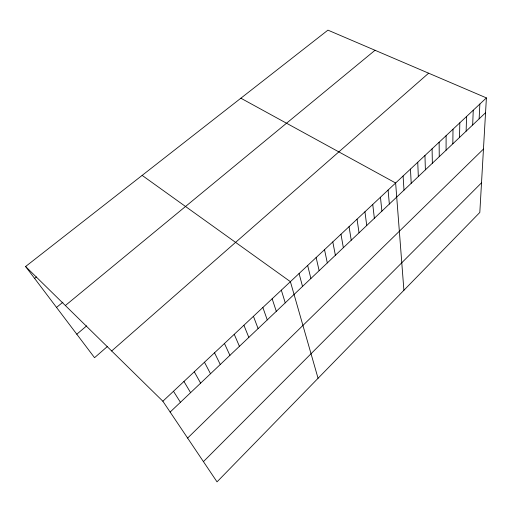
<?xml version="1.0" encoding="UTF-8"?>
<svg xmlns="http://www.w3.org/2000/svg" width="512" height="512" viewBox="0 0 512 512"><rect width="100%" height="100%" fill="white"/><g stroke="black" fill="none" stroke-linecap="round" stroke-linejoin="round"><path stroke-width="0.77" d="M446.08 150.214L446.106 135.674M452.832 143.802L453.005 129.203M459.514 137.466L459.827 122.81M466.125 131.187L466.579 116.48M472.666 124.979L473.254 110.221M479.136 118.835L479.866 104.026M486.4 97.894L479.814 212.454L217.03 481.862L162.867 401.235L25.6 266.509L327.936 30.138L486.4 97.894L162.867 401.235M203.43 461.619L481.517 182.81M187.616 438.08L483.456 149.082M170.144 412.07L485.542 112.755M111.661 350.976L428.634 73.197M107.494 346.413L94.547 357.696L25.6 266.509M76.8 334.221L86.688 325.843M65.357 305.53L375.034 50.278M56.531 307.418L62.918 302.17M34.605 278.413L36.467 276.934M240.864 98.208L395.629 183.002L403.904 290.278M142.15 175.392L290.394 281.664L318.061 378.285M173.478 391.283L180.442 402.304M183.949 381.466L190.598 392.666M194.278 371.782L200.621 383.155M204.467 362.227L210.515 373.766M214.522 352.8L220.275 364.499M224.448 343.501L229.92 355.354M234.24 334.317L239.43 346.323M243.904 325.254L248.826 337.408M253.44 316.314L258.106 328.602M262.861 307.482L267.264 319.91M272.154 298.765L276.307 311.328M281.331 290.163L285.242 302.848M299.078 273.523L302.522 286.451M307.661 265.478L310.88 278.515M316.141 257.53L319.142 270.675M324.518 249.67L327.309 262.925M332.794 241.914L335.379 255.27M340.973 234.246L343.354 247.699M349.056 226.662L351.238 240.218M357.043 219.174L359.034 232.819M364.941 211.77L366.739 225.504M372.742 204.454L374.362 218.272M380.461 197.222L381.894 211.123M388.09 190.067L389.344 204.051M403.085 176.013L404 190.144M410.458 169.101L411.206 183.309M417.747 162.266L418.33 176.544M424.954 155.507L425.382 169.856M432.083 148.819L432.358 163.238M439.13 142.208L439.251 156.691"/></g></svg>
